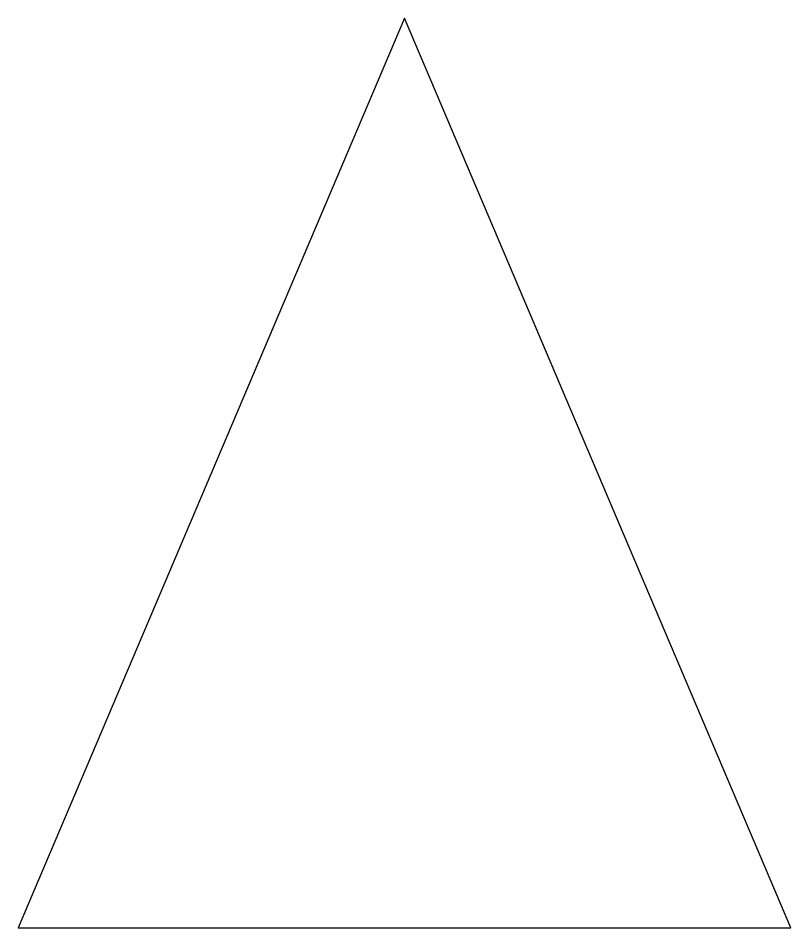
# Model space of a CAD drawing. Header units: millimetres. Extents: x 0 to 68, y 0 to 80.1.
import ezdxf

# ---------------------------------------------------------------- set-up
doc = ezdxf.new("R2010")
doc.units = ezdxf.units.MM

msp = doc.modelspace()

# ---------------------------------------------------------------- linework, layer by layer
msp.add_lwpolyline([(0, 0), (68, 0), (34, 80.081)], close=True)

doc.saveas('drawing.dxf')
